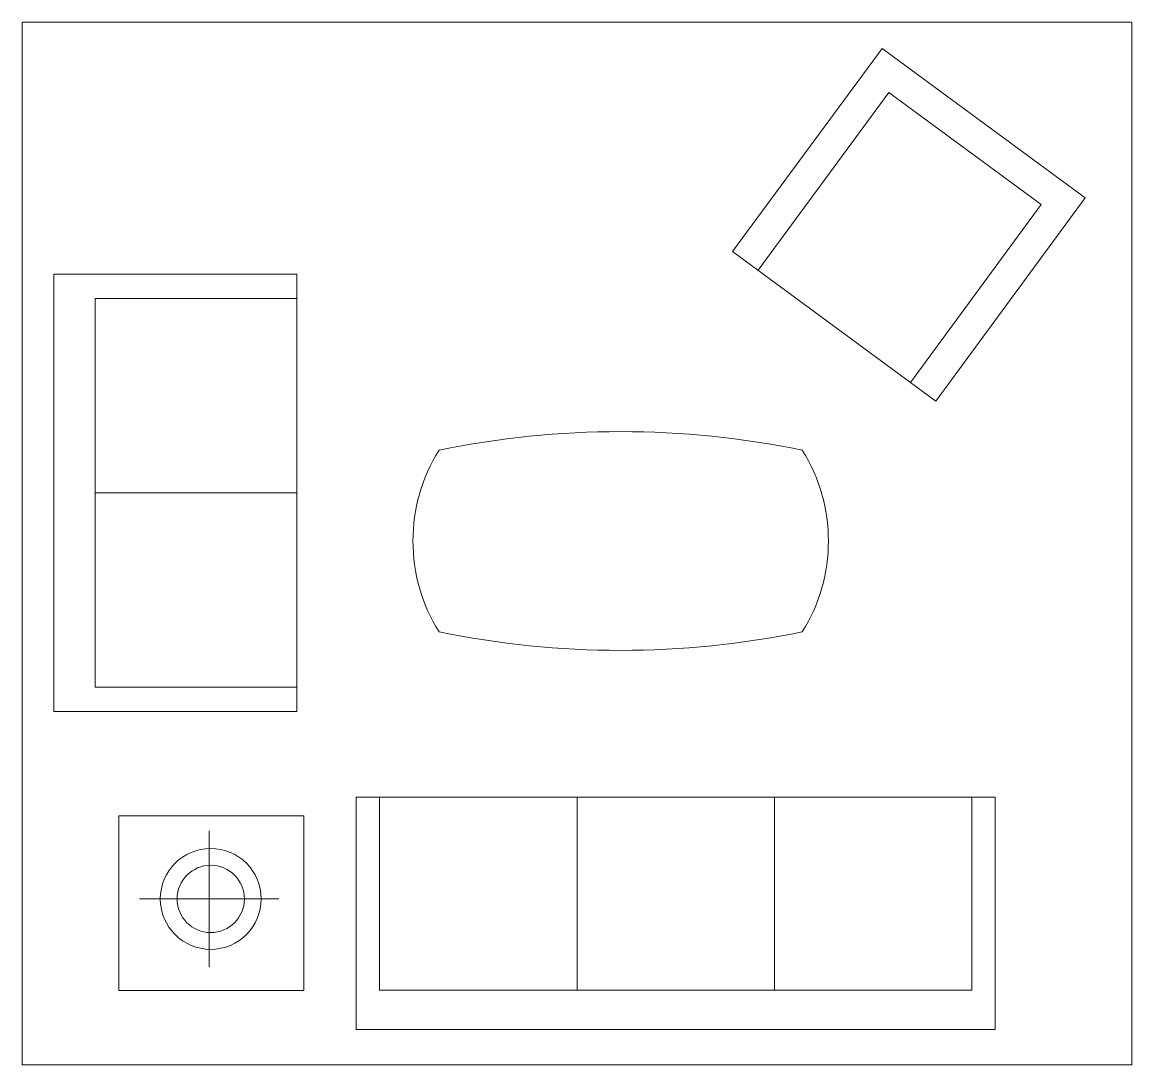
# Model space of a CAD drawing. Header units: millimetres. Extents: x -30289 to -26989, y -22338 to -19238.
import ezdxf

# ---------------------------------------------------------------- set-up
doc = ezdxf.new("R2010")
doc.units = ezdxf.units.MM
doc.layers.add('6fur', color=7, linetype='Continuous', lineweight=20)

msp = doc.modelspace()

# ---------------------------------------------------------------- linework, layer by layer
at = {"layer": '6fur'}
for p, q in [((-27731.4, -19315.7), (-28175.8, -19919.9)), ((-27127.2, -19760.1), (-27731.4, -19315.7)), ((-27711.4, -19446.8), (-28100.3, -19975.4)), ((-27258.3, -19780), (-27711.4, -19446.8)), ((-27571.6, -20364.2), (-27127.2, -19760.1)), ((-27647.1, -20308.7), (-27258.3, -19780)), ((-28175.8, -19919.9), (-27571.6, -20364.2)), ((-30194.1, -21287.1), (-30194.1, -19987.1)), ((-30194.1, -19987.1), (-29471.8, -19987.1)), ((-30194.1, -19987.1), (-29471.8, -19987.1)), ((-30071.3, -19987.1), (-29471.8, -19987.1)), ((-29471.8, -21287.1), (-29471.8, -19987.1)), ((-29471.8, -21287.1), (-29471.8, -19987.1)), ((-30071.3, -21214.9), (-30071.3, -20059.3)), ((-30071.3, -20059.3), (-29471.8, -20059.3)), ((-30071.3, -20059.3), (-29471.8, -20059.3)), ((-30071.3, -20637.1), (-29471.8, -20637.1)), ((-30071.3, -21214.9), (-29471.8, -21214.9)), ((-30194.1, -21287.1), (-29471.8, -21287.1)), ((-27395, -21541.9), (-29295, -21541.9)), ((-29295, -21541.9), (-29295, -22232.8)), ((-29225.9, -22115.4), (-29225.9, -21541.9)), ((-28638.6, -22115.4), (-28638.6, -21541.9)), ((-28051.4, -22115.4), (-28051.4, -21541.9)), ((-27464.1, -22115.4), (-27464.1, -21541.9)), ((-27464.1, -22115.4), (-27464.1, -21541.9)), ((-27395, -22232.8), (-27395, -21541.9)), ((-30001.5, -22117.1), (-30001.5, -21597.1)), ((-30001.5, -21597.1), (-29451.5, -21597.1)), ((-29451.5, -21597.1), (-29451.5, -22117.1)), ((-29732.4, -21844.5), (-29732.4, -21641.9)), ((-29732.4, -21844.5), (-29939.4, -21844.5)), ((-29732.4, -21844.5), (-29732.4, -22047)), ((-29732.4, -21844.5), (-29525.5, -21844.5)), ((-29451.5, -22117.1), (-30001.5, -22117.1)), ((-29225.9, -22115.4), (-27464.1, -22115.4)), ((-29295, -22232.8), (-27395, -22232.8))]:
    msp.add_line(p, q, dxfattribs=at)
msp.add_lwpolyline([(-30288.7, -19237.8), (-26988.7, -19237.8), (-26988.7, -22337.8), (-30288.7, -22337.8)], close=True, dxfattribs=at)
for radius in [150, 100]:
    msp.add_circle((-29727.9, -21844.5), radius, dxfattribs=at)
for centre, radius, start, end in [((-28508.8, -23120.4), 2665.3, 78.3107, 101.6893), ((-28619.6, -20780.4), 507, 147.8229, 212.1771), ((-28397.9, -20780.4), 507, 327.8229, 32.1771), ((-28508.8, -18440.3), 2665.3, 258.3107, 281.6893)]:
    msp.add_arc(centre, radius, start, end, dxfattribs=at)

doc.saveas('drawing.dxf')
